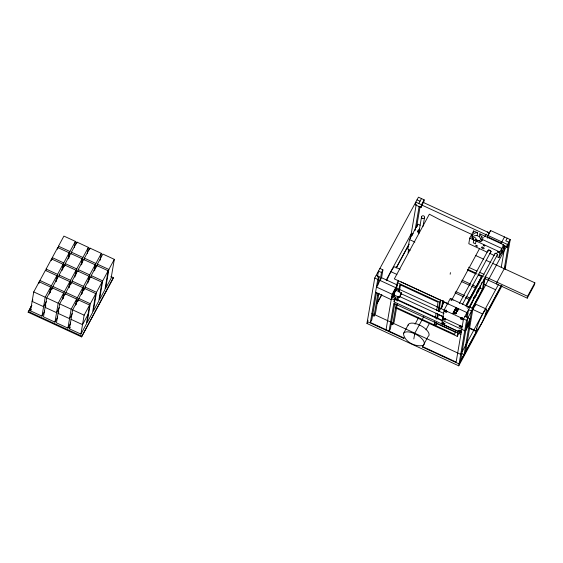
<?xml version="1.0" encoding="UTF-8"?>
<svg xmlns="http://www.w3.org/2000/svg" width="563" height="563" viewBox="0 0 563 563"><rect width="100%" height="100%" fill="white"/><g stroke="black" fill="none" stroke-linecap="round" stroke-linejoin="round"><path stroke-width="0.84" d="M412.003 235.601L413.158 233.364M466.727 327.061L467.853 324.781L466.178 328.081M467.867 313.542L467.445 314.393L467.536 313.394M403.474 333.563C404.199 341.79 415.726 347.434 423.299 345.379L424.185 344.359L424.361 342.973A11.682 5.06 28.4 0 0 415.874 334.323L413.129 333.085A11.682 5.06 28.4 0 0 403.474 333.563L408.21 324.809A11.682 5.06 28.4 0 1 417.859 324.323L420.61 325.562A11.682 5.06 28.4 0 1 429.097 334.218L428.915 335.604L428.035 336.625M408.14 325.393L408.21 324.809M110.918 276.56L113.311 277.665L113.184 278.411L81.565 336.885L28.15 312.233L31.605 305.336M44.702 311.1L41.972 316.153L30.501 310.86L33.738 291.916L39.199 281.81L50.677 287.102L49.495 293.992M38.91 283.534L39.199 281.81M39.621 282.211L39.917 280.487L45.385 270.381L56.856 275.673L55.821 281.704M45.807 270.782L46.103 269.058L51.564 258.952L63.035 264.244L62.007 270.275M51.268 260.676L51.564 258.952M41.972 316.153L45.209 297.208L50.677 287.102M51.986 259.346L52.282 257.629L57.743 247.523L69.214 252.815L68.186 258.846M62.62 299.122L63.654 293.091L52.176 287.799L46.715 297.904L43.478 316.849L54.949 322.142L57.679 317.089M57.447 249.247L57.743 247.523M50.213 292.669L51.388 285.779L56.856 275.673M58.165 247.917L58.461 246.2L63.922 236.094L75.4 241.386L74.365 247.417M51.887 289.523L52.176 287.799M52.598 288.193L52.894 286.476L58.362 276.37L69.833 281.662L68.799 287.693M56.391 281.24L57.574 274.35L63.035 264.244M58.784 276.764L59.08 275.047L64.541 264.941L76.012 270.233L74.837 277.123M62.577 269.811L63.753 262.921L69.214 252.815M64.245 266.665L64.541 264.941M54.949 322.142L58.186 303.197L63.654 293.091M64.963 265.335L65.259 263.618L70.72 253.512L82.191 258.804L81.163 264.835M75.597 305.111L76.631 299.08L65.153 293.787L59.692 303.893L56.455 322.831L67.926 328.13L70.657 323.078M68.756 258.382L69.932 251.492L75.4 241.386M63.19 298.657L64.365 291.768L69.833 281.662M71.142 253.906L71.438 252.189L76.899 242.083L88.377 247.375L87.342 253.406M65.575 294.182L65.871 292.464L71.339 282.359L82.81 287.651L81.628 294.54M76.61 243.807L76.899 242.083M69.369 287.229L70.551 280.339L76.012 270.233M71.044 284.083L71.339 282.359M71.761 282.753L72.057 281.036L77.518 270.93L88.989 276.222L87.814 283.112M75.555 275.8L76.73 268.91L82.191 258.804M67.926 328.13L71.163 309.186L76.631 299.08M77.94 271.324L78.236 269.6L83.697 259.501L95.168 264.793L94.141 270.817M69.432 328.82L72.669 309.875L78.13 299.776L89.608 305.069L86.364 324.014L80.903 334.112L69.432 328.82L70.213 327.377M81.734 264.371L82.909 257.481L88.377 247.375M76.167 304.646L77.342 297.757L82.81 287.651M84.119 259.895L84.415 258.171L89.876 248.072L101.354 253.364L100.172 260.254M77.842 301.501L78.13 299.776M78.553 300.17L78.848 298.446L84.316 288.347L95.787 293.64L92.55 312.585L87.082 322.683L90.319 303.746L95.787 293.64M89.587 249.789L89.876 248.072M82.346 293.217L83.528 286.328L88.989 276.222M84.021 290.065L84.316 288.347M84.739 288.742L85.034 287.017L90.495 276.919L101.966 282.211L98.729 301.156L93.268 311.255L96.505 292.317L101.966 282.211M88.532 281.781L89.707 274.899L95.168 264.793M80.903 334.112L84.14 315.174L89.608 305.069M90.917 277.313L91.213 275.589L96.674 265.49L108.145 270.782L104.908 289.727L99.447 299.826L102.684 280.881L108.145 270.782M81.565 336.885L113.311 277.665M94.711 270.353L95.886 263.47L101.354 253.364M96.379 267.207L96.674 265.49M97.096 265.884L97.392 264.16L102.853 254.061L114.331 259.353L111.087 278.298L105.626 288.397L108.863 269.452L114.331 259.353M502.041 285.765L458.746 365.816L366.97 323.472L374.74 278.009L418.45 197.184L424.171 199.823L423.714 202.525M377.456 277.066L378.47 271.113L381.482 272.499L380.159 280.254M368.012 320.256L367.294 321.579L403.974 338.504L404.051 338.025L370.384 322.493L377.752 279.396L379.188 276.743L376.175 275.356M376.527 292.317L371.819 319.84L370.384 322.493M377.604 285.997L379.188 276.743M372.53 315.379L374.036 316.075L377.956 293.147M378.815 293.865L375.472 313.422L374.036 316.075M379.905 268.46L382.917 269.853L381.594 277.601L376.485 287.046L392.144 294.266L385.965 330.192M390.68 272.211L390.785 271.612L396.915 274.441M394.234 296.736L394.522 295.026M461.132 332.846L394.051 301.895L394.374 299.995L395.81 297.341L392.798 295.955L391.588 298.883M396.127 289.551L397.309 282.654L398.555 280.346M381.531 277.707L397.189 284.934L396.465 289.164L399.533 290.452L398.815 291.775M394.79 303.295L390.405 328.933L388.977 331.579L393.79 303.387L460.879 334.338M394.051 301.895L395.479 299.242L395.81 297.341M391.194 323.992L392.7 324.689L396.204 304.196M396.788 300.783L397.52 296.518M398.773 290.473L399.772 284.596L438.014 302.24L436.578 310.635M397.204 304.111L394.135 322.036L392.7 324.689M397.703 301.05L398.513 296.427M399.244 292.155L400.575 284.266M420.125 225.228L417.823 224.165L409.484 239.592L407.837 249.205L410.138 250.268M410.357 238.803L416.268 204.228M408.076 252.808L408.654 249.395M415.008 230.605L419.125 206.508M416.514 227.508L420.132 206.354M421.497 204.763L415.775 202.124L415.318 204.826L421.04 207.465L421.497 204.763L424.171 199.823M418.196 230.323L417.887 232.146A2.674 2.386 9.7 0 1 419.407 230.971M418.696 233.568L421.61 216.509M423.024 226.361L424.481 217.839M413.826 338.961L414.811 333.197L423.848 316.497M469.451 327.842L476.615 331.15L476.537 331.621L459.07 363.923L422.391 347.005L422.475 346.526L456.136 362.065L463.504 318.968L469.957 307.039L472.969 308.425L465.524 351.995M434.713 321.543L434.143 324.9L434.868 323.563M435.29 318.186L436.149 313.148M436.198 322.346L435.649 325.597L436.733 323.584L455.854 332.409M436.754 319.101L437.718 313.485M438.134 311.065L439.647 302.19L440.738 300.178L400.99 281.838M436.606 324.33L436.733 323.584M437.564 318.714L438.26 314.654M438.802 311.473L440.738 300.178M441.455 308.334L442.785 300.529M442.124 307.264L443.271 300.551M450.161 274.237L450.435 272.633M441.73 323.894L444.101 310.016L450.344 298.467L469.746 307.426M453.173 312.873L453.053 313.584L456.044 307.567L453.173 312.873L455.58 313.985L458.451 308.679L457.1 311.663M456.628 311.086L456.227 313.415A2.611 1.133 28.4 0 1 454.186 311.691A2.611 1.133 28.4 0 1 454.911 310.656L456.628 311.086A2.611 1.133 28.4 0 1 457.226 311.402M482.174 240.021L480.95 239.458L479.366 236.671L477.142 235.644L477.628 232.815L473.624 230.964L469.753 238.121L468.796 243.709L487.262 252.231M471.414 236.136L471.688 234.546L472.589 234.961L472.104 237.79L473.159 238.283L472.927 239.655M455.319 331.171L454.763 334.415L395.902 307.257M473.349 232.561L473.624 230.964M395.775 308.003L457.233 336.357L457.965 332.071M477.628 232.815L476.439 232.716A4.68 4.173 9.7 0 0 472.962 239.148L473.757 239.972L473.272 242.801L475.496 243.828L475.981 240.999L479.338 240.492L481.175 241.344L483.272 237.466L481.435 236.622L479.852 233.842L479.366 236.671M466.22 316.87L466.945 312.599L447.543 303.647M458.746 365.816L466.516 320.354L510.219 239.571L490.514 230.478L487.84 235.425L487.382 238.128M467.213 317.363L468.522 309.685L471.534 311.079L464.088 354.641L461.076 353.254M480.95 239.458L481.435 236.622M467.952 317.701L460.583 360.799L464.172 354.169M481.984 240.823L482.224 239.402L501.795 248.438L500.838 254.026M473.553 300.192L474.095 297.011L473.223 298.51M474.813 295.681L474.398 298.123L480.584 286.673M479.732 288.763L480.274 285.582M472.357 284.913L476.34 286.75L481.928 275.905L465.791 305.751M490.282 231.843L490.514 230.478M472.104 308.348L482.449 289.213L484.257 278.657M485.468 275.933L483.413 287.946L471.956 309.129M482.456 314.555L482.554 313.957L472.484 309.312M496.58 256.531L498.902 257.601L499.86 252.013L503.73 244.856L479.852 233.842M496.657 284.026L496.974 282.169L505.694 266.046M502.442 252.386L503.73 244.856M504.075 245.827L503.519 249.078L504.758 246.784M501.246 267.312L504.976 245.482M502.717 245.201L507.08 247.22L507.545 244.518L487.84 235.425M504.258 268.699L508.783 242.224L505.771 240.837L507.207 238.184M505.11 269.459L510.219 239.571M484.736 278.523L527.25 298.137L527.566 296.286L534.85 282.816L492.484 263.266M534.85 282.816L534.533 284.667L527.25 298.137M395.803 290.888L395.845 290.226L393.755 294.864L399.491 297.51L400.631 295.765M401.166 294.153L401.187 293.738L399.885 296.638L443.447 316.737M488.276 235.559L488.417 235.067M416.43 227.199L417.436 225.158M417.486 225.46L417.296 226.002M401.384 294.006L401.581 292.873L395.845 290.226M422.799 203.672C424.291 199.809 420.737 206.642 422.461 204.362M488.698 234.384L488.965 233.828M462.476 304.393L490.964 251.506A1.506 0.654 28.4 0 0 489.212 250.211A1.506 0.654 28.4 0 0 488.395 250.866M462.744 318.384L462.089 318.405M400.814 293.893L399.491 297.51M400.596 295.547L399.885 296.638M472.132 310.677L473.068 308.932A11.682 1.527 -65.2 0 1 476.572 304.562L486.516 309.15M32.9 299.945L32.119 301.388L43.59 306.68L46.321 301.627M28.15 312.233L31.894 305.315M30.501 310.86L31.282 309.418M45.877 305.934L45.096 307.377L56.567 312.669L59.298 307.616M58.855 311.916L58.073 313.366L69.545 318.658L72.275 313.605M87.983 314.541L82.522 324.647L71.051 319.348M381.482 272.499L382.917 269.853M418.788 203.517L421.462 198.57M421.04 207.465L422.567 204.643M377.843 295.533L379.096 293.217M386.19 280.1L411.201 233.849M377.048 303.218L381.559 294.871M396.085 268.016L408.829 244.448M376.971 303.689L381.89 294.59M396.415 267.735L409.16 244.166M366.97 323.472L367.801 321.93M392.144 294.266L397.189 284.934M396.739 287.559L395.627 289.621A3.336 0.436 -65.2 0 0 393.699 292.303A3.336 0.436 -65.2 0 0 393.263 294.878M395.909 290.994A3.336 0.436 -65.2 0 0 395.634 290.079A3.336 0.436 -65.2 0 0 393.544 294.519L391.362 298.608L394.374 299.995M391.186 299.622L375.591 292.296M393.002 296.265L393.889 294.773M415.037 324.189L418.379 318.011M425.973 329.812L429.309 323.634M439.07 311.501L444.144 302.113L448.127 303.957M422.391 347.005L427.704 337.188M484.673 236.875L486.2 234.053M451.92 299.664L479.507 248.649M443.524 316.343L442.792 317.694L462.195 326.646M459.352 303.52L488.198 250.169M465.925 306.005L475.622 288.08L471.639 286.243M466.586 306.131L495.243 253.146M504.497 236.932L501.823 241.879L501.591 243.237L487.607 236.784M495.13 253.786L495.116 253.603A1.422 0.612 28.4 0 1 495.567 253.329C496.137 253.653 497.474 253.533 496.383 253.033M476.53 292.387L478.599 288.559M481.084 283.97L481.914 282.436M468.859 307.511L497.516 254.525M469.387 307.384L473.68 299.446M469.648 307.405L472.772 301.634M475.045 297.419L476.608 294.533M477.389 293.091L478.951 290.205M503.85 247.122L504.68 245.595M498.902 257.601L502.773 250.444M457.233 336.357L458.866 333.331M507.08 247.22L508.326 244.926M466.636 325.393L470.218 318.764L464.939 316.315M467.874 324.935L469.76 321.452M465.721 330.762L469.303 324.133M462.139 351.72L498.494 284.484M465.601 351.516L476.615 331.15M501.014 286.039L485.313 315.4L501.527 285.406M400.729 294.055L401.581 292.873M489.198 233.413L489.536 232.998L422.855 202.23M446.642 311.036L445.481 310.502M461.393 326.174L460.274 325.738M444.467 323.359L443.426 322.88M460.541 330.777L459.45 330.192M477.142 235.644L475.953 235.552A4.68 4.173 9.7 0 0 472.104 237.79M445.009 318.813L444.207 318.327M487.347 231.935L489.374 232.871M417.021 199.83L420.026 201.223M421.624 204.967L487.509 235.369M472.237 234.644L439.759 219.654L429.337 214.193L394.346 278.896L447.902 303.605M475.869 239.528L480.957 241.879M469.753 238.121L473.757 239.972M475.981 240.999L499.86 252.013M489.592 253.308L494.251 255.454M475.756 255.546L483.723 259.226M486.108 260.324L490.894 262.534M409.484 239.592L414.854 242.076M468.55 267.221L477.079 271.155M479.409 272.225L484.06 274.371M485.053 276.672L527.566 296.286M467.593 269.29L476.354 273.329M477.945 274.068L483.223 276.503M467.459 270.036L476.228 274.075M478.613 275.18L481.801 276.651M484.018 284.392L495.644 289.755M479.859 288.017L482.449 289.213M461.998 280.135L470.759 284.181M461.28 281.465L470.042 285.504M455.819 291.564L464.581 295.61M466.171 296.342L470.154 298.186M455.101 292.894L463.863 296.933M465.46 297.672L469.443 299.509M400.138 269.325L394.79 266.855A11.682 1.527 -65.2 0 0 391.433 270.831L390.131 273.224A11.682 1.527 -65.2 0 0 386.697 280.705M455.924 308.25L458.338 309.361M397.309 282.654L439.647 302.19M374.74 278.009L466.516 320.354M401.187 293.738L443.961 313.478M469.373 328.32L476.537 331.621M437.592 314.231L443.165 316.8M393.368 295.188L392.763 294.913L391.693 296.891L464.742 330.727M395.479 299.242L442.602 320.98M441.758 323.746L461.16 332.698M371.939 313.415L460.703 354.373M58.461 246.2L69.932 251.492M71.438 252.189L82.909 257.481M84.415 258.171L95.886 263.47M97.392 264.16L108.863 269.452M52.282 257.629L63.753 262.921M65.259 263.618L76.73 268.91M78.236 269.6L89.707 274.899M91.213 275.589L102.684 280.881M46.103 269.058L57.574 274.35M59.08 275.047L70.551 280.339M72.057 281.036L83.528 286.328M85.034 287.017L96.505 292.317M39.917 280.487L51.388 285.779M52.894 286.476L64.365 291.768M65.871 292.464L77.342 297.757M78.848 298.446L90.319 303.746M33.738 291.916L45.209 297.208M46.715 297.904L58.186 303.197M59.692 303.893L71.163 309.186M72.669 309.875L84.14 315.174M28.277 311.487L81.691 336.139M496.657 253.646L497.375 254.166A1.422 0.612 28.4 0 1 496.939 255.039M461.934 318.327L461.54 317.828M396.641 285.293A11.682 1.527 -65.2 0 1 397.196 283.942M397.492 283.259A11.682 1.527 -65.2 0 1 398.421 281.169M473.926 240.317A1.506 1.344 9.7 0 1 475.017 240.668M451.026 300.417A1.337 0.577 28.4 0 1 451.653 300.698M450.745 299.256A1.337 0.577 28.4 0 1 452.575 299.706M452.976 300.128A1.337 0.577 28.4 0 1 453.074 300.332M467.1 307.827A1.337 0.577 28.4 0 1 467.719 308.116M467.438 306.568A1.337 0.577 28.4 0 1 469.141 307.743M460.823 331.199A1.337 0.577 28.4 0 1 458.951 330.2M461.956 326.519A1.337 0.577 28.4 0 1 460.879 326.491A1.337 0.577 28.4 0 1 459.725 325.646M445.53 319.228A1.337 0.577 28.4 0 1 443.827 318.447M445.108 323.662A1.337 0.577 28.4 0 1 444.031 323.634A1.337 0.577 28.4 0 1 442.877 322.789M456.283 313.661A3.765 1.633 28.4 0 1 453.496 311.466M454.383 309.692A3.765 1.633 28.4 0 1 457.726 310.769M454.658 309.643A3.012 1.302 28.4 0 1 457.121 310.058M446.853 311.508A1.337 0.577 28.4 0 1 444.981 310.509M445.861 309.974A1.337 0.577 28.4 0 1 446.48 310.262M463.131 318.89A1.337 0.577 28.4 0 1 461.885 318.63A1.337 0.577 28.4 0 1 460.949 317.722M461.927 317.384A1.337 0.577 28.4 0 1 462.554 317.673M455.446 309.164A3.765 1.633 28.4 0 1 458.043 310.185M394.184 294.667A3.336 0.436 -65.2 0 1 393.544 294.519M490.908 251.816A1.59 0.69 28.4 0 1 490.739 251.921M490.486 251.964A1.59 0.69 28.4 0 1 490.169 251.935A1.506 0.654 28.4 0 0 490.985 251.696A1.59 0.69 28.4 0 0 489.12 250.085A1.59 0.69 28.4 0 0 488.459 251.028M418.879 233.195A2.674 2.386 9.7 0 1 419.716 229.148M476.692 328.349L476.488 329.665L476.629 330.298L477.107 330.207C481.752 324.309 484.933 317.075 486.657 309.784A11.682 1.527 -65.2 0 0 483.012 313.521L481.696 315.97A11.682 1.527 -65.2 0 0 476.692 328.349M482.104 247.087L482.083 247.087A1.422 0.612 28.4 0 0 481.879 247.98A1.422 0.612 28.4 0 0 483.687 248.818A1.422 0.612 28.4 0 0 483.842 247.917L483.293 247.488A1.422 0.612 28.4 0 0 482.315 247.108L482.083 247.087M473.539 239.894A1.506 1.344 9.7 0 0 475.988 239.198A1.506 1.344 9.7 0 0 474.011 237.621A1.506 1.344 9.7 0 0 473.539 239.894M476.066 245.827A0.837 0.359 28.4 0 0 477.354 246.235A0.837 0.359 28.4 0 0 476.509 245.355A0.837 0.359 28.4 0 0 476.066 245.827M483.497 245.552A0.837 0.359 28.4 0 0 484.785 245.968A0.837 0.359 28.4 0 0 483.941 245.088A0.837 0.359 28.4 0 0 483.497 245.552M497.65 252.083A0.837 0.359 28.4 0 0 498.938 252.498A0.837 0.359 28.4 0 0 498.093 251.612A0.837 0.359 28.4 0 0 497.65 252.083M458.69 331.206A1.337 0.577 28.4 0 0 460.752 331.867A1.337 0.577 28.4 0 0 459.401 330.46A1.337 0.577 28.4 0 0 458.69 331.206M459.464 326.653A1.337 0.577 28.4 0 0 461.526 327.314A1.337 0.577 28.4 0 0 460.175 325.907A1.337 0.577 28.4 0 0 459.464 326.653M443.398 319.242A1.337 0.577 28.4 0 0 445.46 319.904A1.337 0.577 28.4 0 0 444.108 318.489A1.337 0.577 28.4 0 0 443.398 319.242M444.721 311.515A1.337 0.577 28.4 0 0 446.783 312.184A1.337 0.577 28.4 0 0 445.432 310.769A1.337 0.577 28.4 0 0 444.721 311.515M460.787 318.932A1.337 0.577 28.4 0 0 462.849 319.594A1.337 0.577 28.4 0 0 461.498 318.186A1.337 0.577 28.4 0 0 460.787 318.932M442.624 323.795A1.337 0.577 28.4 0 0 444.679 324.457A1.337 0.577 28.4 0 0 443.334 323.042A1.337 0.577 28.4 0 0 442.624 323.795M422.018 218.226A1.59 1.422 9.7 0 0 424.608 217.487A1.59 1.422 9.7 0 0 422.517 215.812A1.59 1.422 9.7 0 0 422.018 218.226"/></g></svg>
